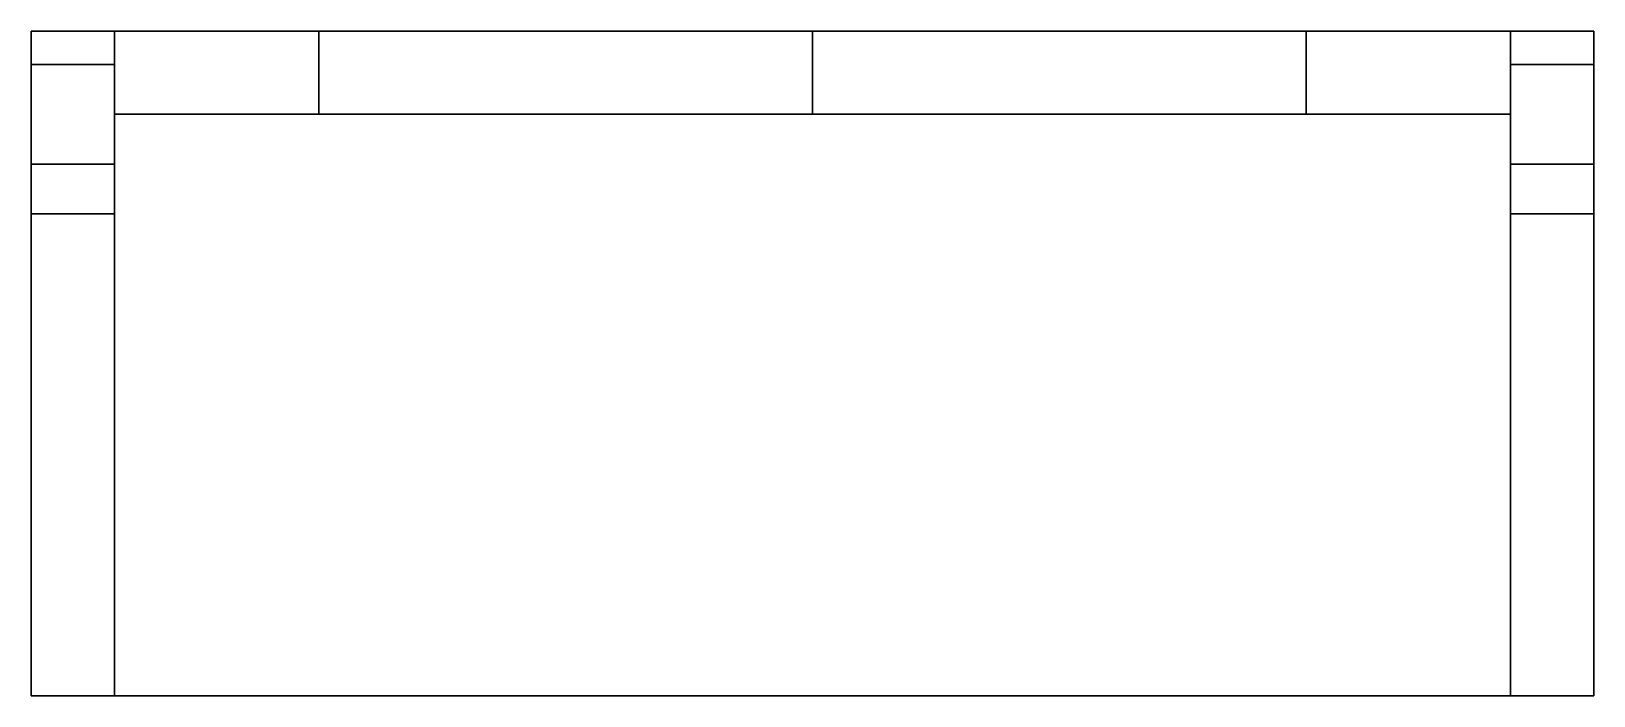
# Model space of a CAD drawing. Extents: x -0.47 to 0.47, y -0.22 to 0.18.
import ezdxf

# ---------------------------------------------------------------- set-up
doc = ezdxf.new("R2010")
doc.units = 0
doc.layers.add('TURRET', color=4, linetype='CONTINUOUS')

msp = doc.modelspace()

# ---------------------------------------------------------------- linework, layer by layer
at = {"layer": 'TURRET'}
for points in [[(-0.47, 0.18, 0.42), (-0.47, -0.22, 0.42), (-0.47, -0.22, 0.46), (-0.47, 0.18, 0.46)], [(0.47, 0.18, 0.42), (0.47, -0.22, 0.42), (-0.47, -0.22, 0.42), (-0.47, 0.18, 0.42)], [(-0.47, 0.18, 0.46), (-0.47, -0.22, 0.46), (-0.47, 0.07, 0.95), (-0.47, 0.18, 0.95)], [(-0.42, 0.18, 0.95), (-0.2, 0.18, 0.42), (-0.47, 0.18, 0.42), (-0.47, 0.18, 0.95)], [(-0.47, 0.18, 0.95), (-0.47, 0.07, 0.95), (-0.47, 0.1, 1), (-0.47, 0.16, 1)], [(-0.42, 0.16, 1), (-0.42, 0.18, 0.95), (-0.47, 0.18, 0.95), (-0.47, 0.16, 1)], [(-0.42, 0.18, 0.46), (-0.42, -0.22, 0.46), (0.42, -0.22, 0.46), (0.42, 0.18, 0.46)], [(-0.42, 0.07, 0.95), (-0.42, -0.22, 0.46), (-0.42, 0.18, 0.46), (-0.42, 0.18, 0.95)], [(-0.29698, 0.18, 0.65302), (-0.42, 0.18, 0.95), (-0.42, 0.13, 0.95), (-0.29698, 0.13, 0.65302)], [(-0.42, 0.1, 1), (-0.42, 0.07, 0.95), (-0.42, 0.18, 0.95), (-0.42, 0.16, 1)], [(0, 0.18, 0.53), (-0.29698, 0.18, 0.65302), (-0.29698, 0.13, 0.65302), (0, 0.13, 0.53)], [(0, 0.18, 0.53), (0, 0.18, 0.42), (-0.2, 0.18, 0.42), (-0.29698, 0.18, 0.65302)], [(0.29698, 0.18, 0.65302), (0, 0.18, 0.53), (0, 0.13, 0.53), (0.29698, 0.13, 0.65302)], [(0.29698, 0.18, 0.65302), (0.2, 0.18, 0.42), (0, 0.18, 0.42), (0, 0.18, 0.53)], [(0.47, 0.18, 0.95), (0.47, 0.18, 0.42), (0.2, 0.18, 0.42), (0.42, 0.18, 0.95)], [(0.42, 0.18, 0.95), (0.29698, 0.18, 0.65302), (0.29698, 0.13, 0.65302), (0.42, 0.13, 0.95)], [(0.42, 0.18, 0.46), (0.42, -0.22, 0.46), (0.42, 0.07, 0.95), (0.42, 0.18, 0.95)], [(0.42, 0.18, 0.95), (0.42, 0.07, 0.95), (0.42, 0.1, 1), (0.42, 0.16, 1)], [(0.47, 0.16, 1), (0.47, 0.18, 0.95), (0.42, 0.18, 0.95), (0.42, 0.16, 1)], [(0.47, -0.22, 0.46), (0.47, -0.22, 0.42), (0.47, 0.18, 0.42), (0.47, 0.18, 0.46)], [(0.47, 0.07, 0.95), (0.47, -0.22, 0.46), (0.47, 0.18, 0.46), (0.47, 0.18, 0.95)], [(0.47, 0.1, 1), (0.47, 0.07, 0.95), (0.47, 0.18, 0.95), (0.47, 0.16, 1)], [(-0.47, 0.16, 1), (-0.47, 0.1, 1), (-0.42, 0.1, 1), (-0.42, 0.16, 1)], [(0.42, 0.16, 1), (0.42, 0.1, 1), (0.47, 0.1, 1), (0.47, 0.16, 1)], [(-0.42, 0.13, 0.95), (-0.42, 0.13, 0.46), (-0.3, 0.13, 0.46), (-0.29698, 0.13, 0.65302)], [(-0.29698, 0.13, 0.65302), (-0.3, 0.13, 0.46), (0, 0.13, 0.46), (0, 0.13, 0.53)], [(0, 0.13, 0.53), (0, 0.13, 0.46), (0.3, 0.13, 0.46), (0.29698, 0.13, 0.65302)], [(0.29698, 0.13, 0.65302), (0.3, 0.13, 0.46), (0.42, 0.13, 0.46), (0.42, 0.13, 0.95)], [(-0.47, 0.1, 1), (-0.47, 0.07, 0.95), (-0.42, 0.07, 0.95), (-0.42, 0.1, 1)], [(0.42, 0.1, 1), (0.42, 0.07, 0.95), (0.47, 0.07, 0.95), (0.47, 0.1, 1)], [(-0.47, 0.07, 0.95), (-0.47, -0.22, 0.46), (-0.42, -0.22, 0.46), (-0.42, 0.07, 0.95)], [(0.42, 0.07, 0.95), (0.42, -0.22, 0.46), (0.47, -0.22, 0.46), (0.47, 0.07, 0.95)], [(-0.47, -0.22, 0.46), (-0.47, -0.22, 0.42), (0.47, -0.22, 0.42), (0.47, -0.22, 0.46)]]:
    msp.add_3dface(points, dxfattribs=at)

doc.saveas('drawing.dxf')
